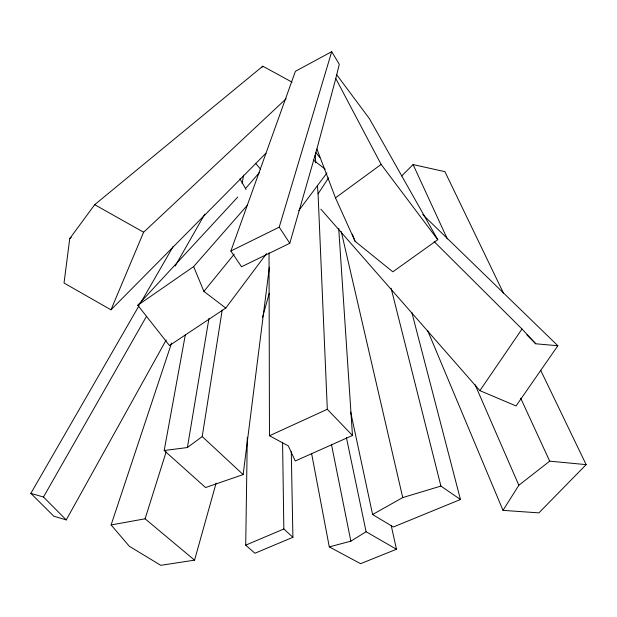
<?xml version="1.0" encoding="UTF-8"?>
<svg xmlns="http://www.w3.org/2000/svg" width="617" height="617" viewBox="0 0 617 617"><rect width="100%" height="100%" fill="white"/><g stroke="black" fill="none" stroke-linecap="round" stroke-linejoin="round"><path stroke-width="0.93" d="M291.278 451.644L292.905 537.291L254.914 553.248L245.713 545.158L247.294 437.384M185.293 334.969L164.199 450.518L205.577 487.546L243.144 474.581L269.351 267.184M292.003 82.115L262.788 66.196L94.702 204.674L69.744 238.586L64.037 283.026L110.975 309.827L265.942 153.201M164.199 450.518L187.398 447.533L202.214 436.558L222.189 310.12M242.165 183.689L243.522 175.128M187.398 447.533L208.955 318.449M335.787 78.536L339.288 64.268L331.715 51.681L295.404 71.31L230.881 250.996L241.532 266.752L289.789 243.283L316.907 148.936L335.787 78.536L381.136 164.43L437.754 239.697L392.821 271.819L355.06 241.247L335.478 197.856L316.907 148.936M171.58 342.998L111.106 524.951L129.331 546.276L160.759 565.319L194.556 560.151L216.104 483.142M262.534 317.277L269.259 293.252M230.881 250.996L279.223 227.156L331.715 51.681M111.106 524.951L145.103 518.804L166.166 451.814M110.975 309.827L143.614 232.231L286.172 98.705M139.133 305.515L30.85 493.361L53.802 516.198L66.258 519.907L166.197 339.944M66.258 519.907L43.475 497.009L146.553 316.243M175.189 266.035L204.775 214.145M140.576 303.009L173.3 246.245M586.15 464.632L538.888 512.874L503.002 510.367L518.843 485.263L549.701 461.169L586.15 464.632L540.608 370.154M269.027 252.746L269.467 435.764L288.278 445.86L295.273 460.968L352.477 435.486L327.311 409.279L318.063 193.869L328.614 177.789M422.699 214.539L557.853 345.744L516.051 405.947L479.879 390.638L522.013 329.008L434.167 241.609M237.792 197.031L137.799 305.268L169.467 345.535L225.768 308.06L266.59 253.541M298.79 210.544L326.964 172.914M261.616 67.716L262.788 66.196M225.768 308.06L203.895 291.394L234.205 254.173M245.543 188.478L259.41 172.59M137.799 305.268L193.645 266.598L247.525 205.037M401.659 175.992L413.089 164.569L444.926 171.673L503.426 293.013M69.744 238.586L71.21 237.352M335.478 197.856L381.136 164.43M329.285 546.893L350.857 541.171L366.097 531.738L396.476 549.253L360.567 563.683L329.285 546.893L311.577 453.387M372.599 514.524L402.731 497.572L440.908 486.08L460.444 499.508L393.353 526.987L372.599 514.524L350.664 412.048M269.467 435.764L327.311 409.279M245.713 545.158L283.843 528.985L292.905 537.291M526.91 334.946L535.78 343.785L557.853 345.744M30.85 493.361L43.475 497.009M94.702 204.674L143.614 232.231M313.282 160.019L325.144 169.112M145.103 518.804L194.556 560.151M202.214 436.558L243.144 474.581M522.013 329.008L535.78 343.785M320.886 209.171L479.879 390.638M255.6 163.351L260.528 169.112M315.542 152.206L319.722 157.358M336.759 74.827L369.39 118.618L437.754 239.697M279.223 227.156L289.789 243.283M239.951 178.783L246.044 189.488M413.089 164.569L447.34 238.933M520.686 398.173L549.701 461.169M475.105 384.738L518.843 485.263M427.743 330.758L503.002 510.367M193.645 266.598L203.895 291.394M352.33 234.082L355.06 241.247M411.809 312.349L460.444 499.508M391.116 288.278L440.908 486.08M341.27 231.606L402.731 497.572M391.263 525.784L396.476 549.253M346.415 437.592L366.097 531.738M331.553 444.896L350.857 541.171M315.218 155.237L315.773 162.772M317.439 185.393L318.063 193.869M338.71 228.313L352.477 435.486M282.578 442.273L283.843 528.985"/></g></svg>
